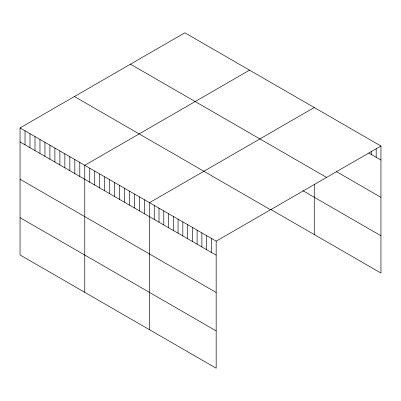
<?xml version="1.0" encoding="UTF-8"?>
<svg xmlns="http://www.w3.org/2000/svg" width="401" height="401" viewBox="0 0 401 401"><rect width="100%" height="100%" fill="white"/><g stroke="black" fill="none" stroke-linecap="round" stroke-linejoin="round"><path stroke-width="0.6" d="M20.05 127.934L216.164 241.161L216.164 368.203L20.05 254.976L20.05 127.934L184.836 32.797L380.95 146.024L380.95 273.066L270.961 209.563M249.552 70.16L84.766 165.297L84.766 292.344M314.269 107.528L149.488 202.665L149.488 329.707M216.164 241.161L380.95 146.024M368.78 153.012L380.95 160.039M336.499 171.673L380.95 197.337M130.455 64.19L326.569 177.417M302.82 190.66L380.95 235.768M74.431 96.541L270.545 209.763M20.05 141.949L216.164 255.176M20.05 179.247L216.164 292.474M20.05 217.678L216.164 330.905M376.188 148.756L376.188 157.287M371.426 151.493L371.426 154.535M314.269 184.46L314.269 234.57M211.402 238.41L211.402 252.424M206.64 235.663L206.64 249.678M201.878 232.911L201.878 246.926M197.112 230.159L197.112 244.174M192.35 227.412L192.35 241.427M187.588 224.66L187.588 238.675M182.826 221.913L182.826 235.928M178.064 219.162L178.064 233.176M173.302 216.415L173.302 230.43M168.535 213.663L168.535 227.678M163.773 210.911L163.773 224.926M159.012 208.164L159.012 222.179M154.25 205.412L154.25 219.427M144.505 199.788L144.505 213.803M139.528 196.916L139.528 210.931M134.551 194.039L134.551 208.054M129.573 191.167L129.573 205.182M124.596 188.295L124.596 202.31M119.618 185.417L119.618 199.432M114.636 182.545L114.636 196.56M109.658 179.668L109.658 193.683M104.681 176.796L104.681 190.811M99.704 173.924L99.704 187.939M94.726 171.047L94.726 185.061M89.744 168.174L89.744 182.189M79.789 162.425L79.789 176.44M74.812 159.553L74.812 173.568M69.834 156.676L69.834 170.691M64.857 153.804L64.857 167.819M59.874 150.926L59.874 164.941M54.897 148.054L54.897 162.069M49.919 145.182L49.919 159.192M44.942 142.305L44.942 156.32M39.965 139.433L39.965 153.448M34.987 136.556L34.987 150.57M30.005 133.683L30.005 147.698M25.027 130.806L25.027 144.821"/></g></svg>
